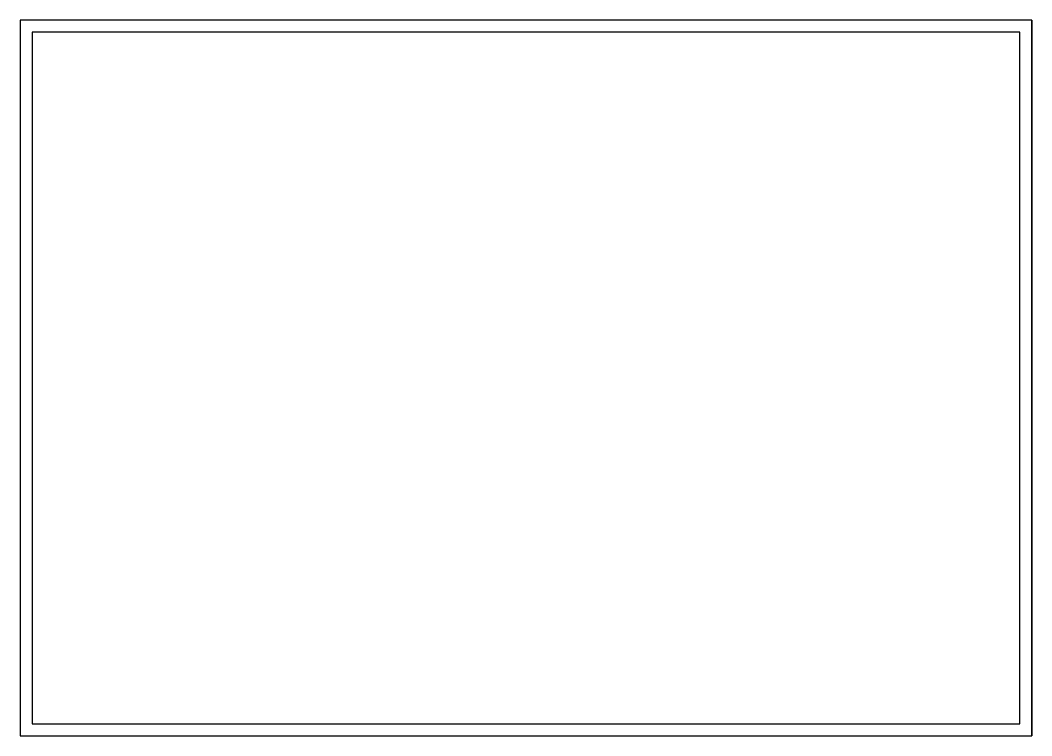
# Model space of a CAD drawing. Header units: millimetres. Extents: x 0 to 420, y 0 to 297.
import ezdxf

# ---------------------------------------------------------------- set-up
doc = ezdxf.new("R2010")
doc.units = ezdxf.units.MM

msp = doc.modelspace()

# ---------------------------------------------------------------- linework, layer by layer
at = {"transparency": 33554687}
for p, q in [((420.00236, 297), (0, 297)), ((0, 297), (0, 0)), ((420.00236, 0), (420.00236, 297)), ((420.00236, 297), (420.00236, 0)), ((0, 0), (420.00236, 0))]:
    msp.add_line(p, q, dxfattribs=at)
at = {"color": 4, "transparency": 33554687}
for p, q in [((415.00236, 292), (5, 292)), ((5, 292), (5, 5)), ((415.00236, 5), (415.00236, 292)), ((5, 5), (415.00236, 5))]:
    msp.add_line(p, q, dxfattribs=at)

doc.saveas('drawing.dxf')
